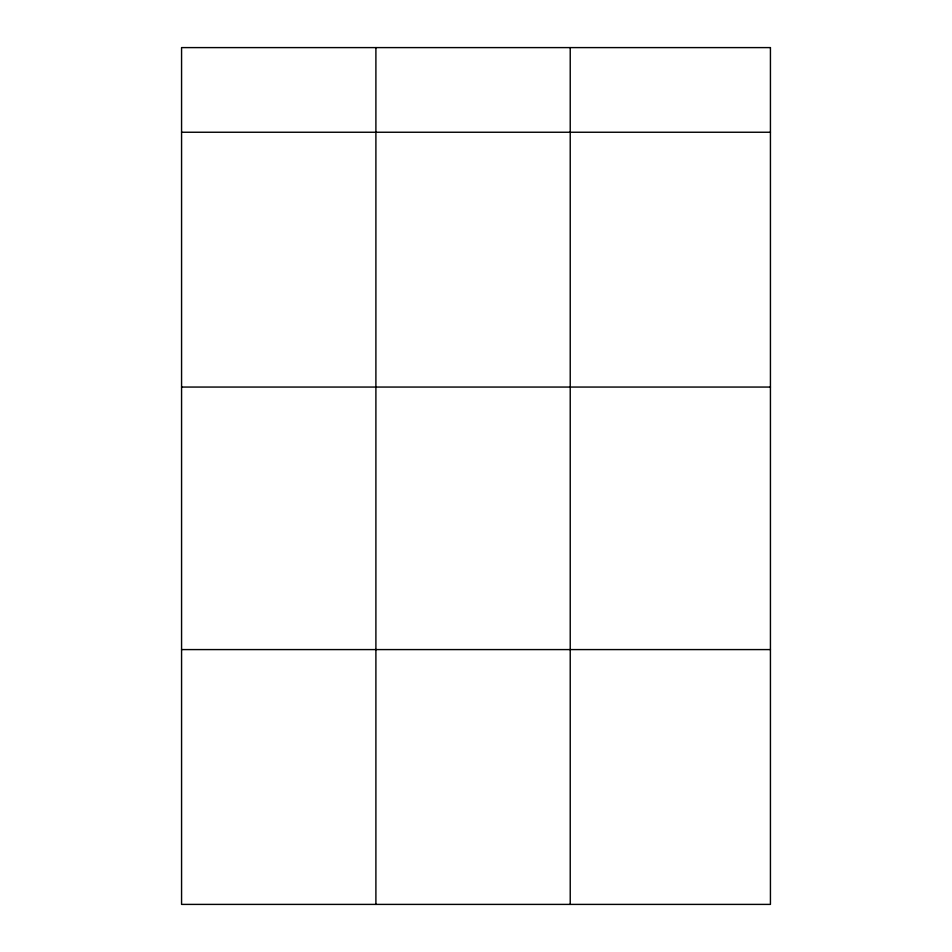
<?xml version="1.0" encoding="UTF-8"?>
<svg xmlns="http://www.w3.org/2000/svg" width="952" height="952" viewBox="0 0 952 952"><rect width="100%" height="100%" fill="white"/><g stroke="black" fill="none" stroke-linecap="round" stroke-linejoin="round"><path stroke-width="1.43" d="M181.57 132.245L770.43 132.245M181.57 387.059L770.43 387.059M181.57 649.585L770.43 649.585M570.224 47.6L570.224 904.4M375.897 47.6L375.897 904.4M770.43 47.6L181.57 47.6L181.57 904.4L770.43 904.4L770.43 47.6"/></g></svg>
